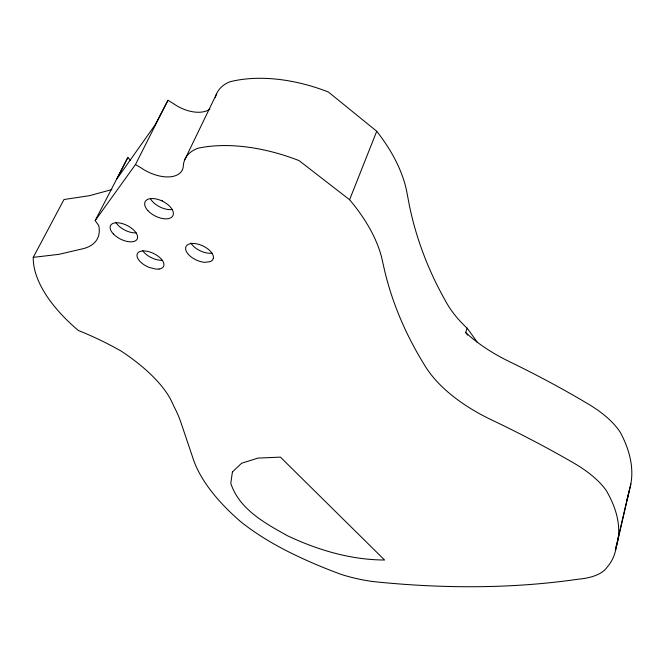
<?xml version="1.0" encoding="UTF-8"?>
<svg xmlns="http://www.w3.org/2000/svg" width="665" height="665" viewBox="0 0 665 665"><rect width="100%" height="100%" fill="white"/><g stroke="black" fill="none" stroke-linecap="round" stroke-linejoin="round"><path stroke-width="1" d="M111.861 189.575L89.484 195.676L63.99 199.517L33.25 257.363A151.08 72.693 24.6 0 0 78.312 330.455A144.172 57.838 24.8 0 1 121.155 351.087A120.199 49.027 25.1 0 1 172.135 402.466L174.23 407.013A264.786 101.03 26.8 0 1 180.805 422.159L192.825 457.778A267.471 112.152 17.6 0 0 240.63 521.626A157.954 63.607 19.2 0 0 292.534 553.779A223.98 93.931 18.8 0 0 341.502 574.518A80.166 30.615 19.3 0 0 376.648 581.933A1001.54 564.128 32.9 0 0 577.785 579.257A78.744 32.61 15.8 0 0 605.549 569.174L608.458 565.541A198.004 84.347 17.9 0 0 616.089 546.913L628.965 491.335A253.107 118.719 19 0 0 620.262 432.275A98.578 47.639 15.5 0 0 588.841 404.37A483.339 189.583 19.8 0 0 509.257 361.552A141.529 80.706 14 0 1 465.716 332.558L467.121 328.169A141.229 80.972 13.9 0 1 446.814 303.265A1059.561 571.742 -7.3 0 1 409.224 204.679L406.431 189.899A194.645 113.083 26.3 0 0 376.723 131.246L328.402 92.019A130.988 78.769 23.9 0 0 229.949 81.77A52.61 32.568 26.4 0 0 215.36 97.58M615.491 550.603L630.852 483.929M616.089 546.913A258.901 111.961 19.1 0 0 606.222 490.471A100.93 45.004 16 0 0 573.729 463.023A492.881 177.688 19.9 0 0 491.851 420.039A145.527 76.941 14.7 0 1 425.608 366.822A1114.158 563.529 -4.8 0 1 384.777 271.312L381.544 257.031A200.639 107.522 25.6 0 0 349.599 199.733L376.723 131.246M184.72 159.8L216.482 94.081M33.25 257.363L58.961 254.338L83.416 248.619A66.683 32.602 28.7 0 0 98.744 225.568L95.17 220.605L135.461 164.571L167.987 100.274L173.241 103.466A30.366 18.346 29.1 0 0 209.857 109.193M95.17 220.605L127.88 157.439L130.631 160.556M127.88 157.439L116.915 178.885L154.97 125.087L167.987 100.274M135.461 164.571L140.922 167.78A31.338 17.506 28.1 0 0 183.316 165.992A54.314 31.072 25.6 0 1 198.07 148.228A135.095 74.97 23.5 0 1 299.05 160.597L349.599 199.733M212.093 253.149A14.871 7.847 25.1 0 1 190.93 243.033M162.26 260.273A14.497 7.357 25.9 0 1 142.534 250.373M136.225 232.858A14.871 7.639 27 0 1 116.001 222.667M172.493 209.45A15.47 8.337 26.8 0 1 150.514 198.868M465.716 332.558A514.294 221.603 26.1 0 1 467.62 335.118M467.121 328.169A513.405 222.526 26.2 0 1 477.437 342.591M628.965 491.335A193.631 89.501 17.7 0 1 626.671 500.87M162.593 200.722A2.776 1.496 26.8 0 1 161.994 200.331M232.409 471.959L230.797 483.347C239.259 509.34 265.302 523.388 287.729 535.874C318.02 550.121 350.896 559.897 384.578 560.013L280.406 457.121L257.92 458.094L241.57 463.256L232.409 471.959M213.315 258.477L212.359 260.273L210.547 261.569L204.862 262.359A14.929 7.78 25 0 1 185.917 250.373A14.929 7.78 25 0 1 198.935 244.404A14.929 7.78 25 0 1 213.315 258.477M159.01 269.059L156.051 269.125L149.234 267.471A14.555 7.29 25.8 0 1 137.805 252.983A14.555 7.29 25.8 0 1 158.253 256.299A14.555 7.29 25.8 0 1 159.01 269.059M113.366 233.922A14.938 7.573 26.9 0 0 136.799 239.633A14.938 7.573 26.9 0 0 121.363 223.332A14.938 7.573 26.9 0 0 113.366 233.922M147.838 210.547A15.544 8.271 26.7 0 0 172.426 216.424A15.544 8.271 26.7 0 0 156.782 199.109A15.544 8.271 26.7 0 0 147.838 210.547"/></g></svg>
